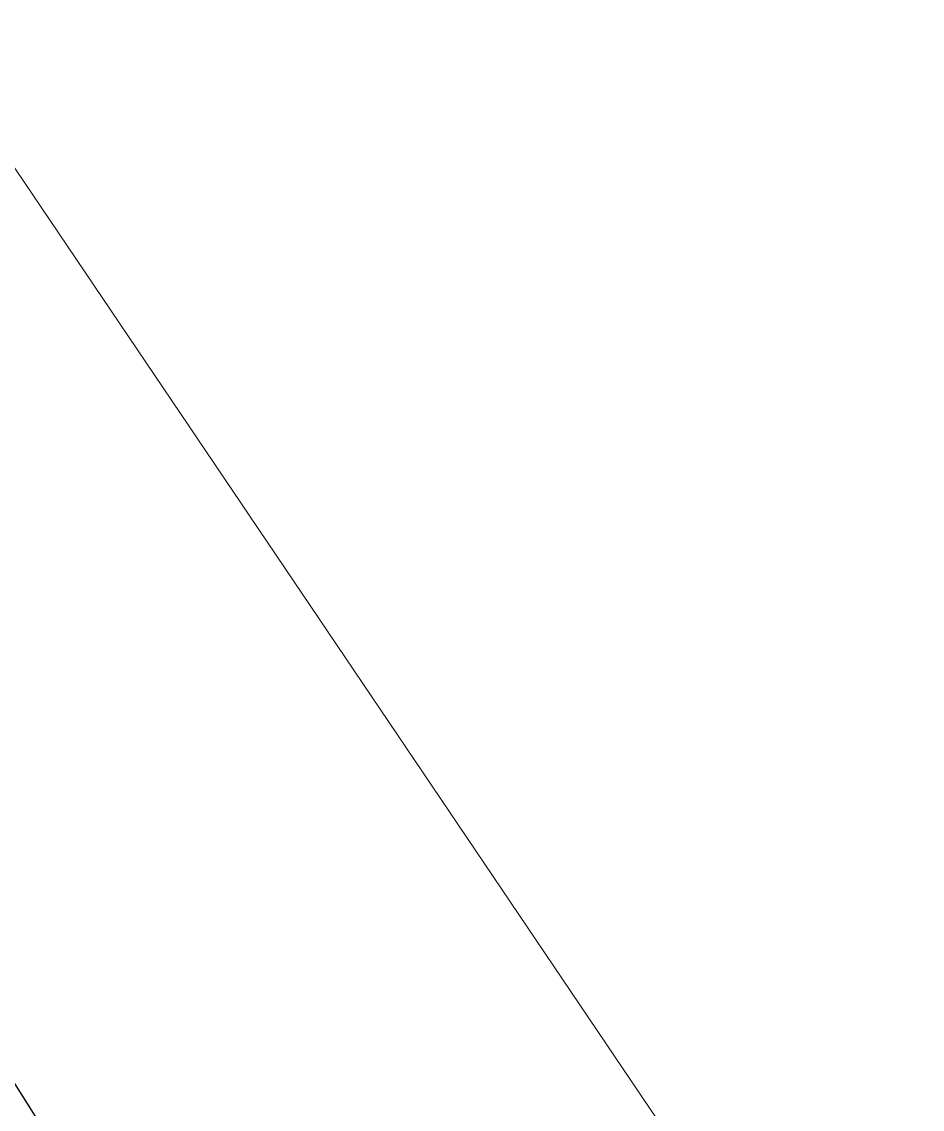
# Model space of a CAD drawing. Header units: metres. Extents: x 507606 to 508087, y 6966978 to 6967359.
# Drawn here: x 507913.987 to 507915.458, y 6967163.575 to 6967165.352 of the extents above; entities that cross this region are included whole.
import ezdxf

# ---------------------------------------------------------------- set-up
doc = ezdxf.new("R2010")
doc.units = ezdxf.units.M
doc.layers.add('D_UG_PIPES', color=142, linetype='EXIST_SWD', lineweight=0)
doc.layers.add('mga2020bdy', color=252, linetype='Continuous')
doc.styles.get("Standard").update_dxf_attribs({"font": 'ARIALN.TTF'})
doc.linetypes.add('EXIST_SWD', pattern='A,5,-2.5,5,-2,["SWD",Standard,S=2.5,R=0,X=0,Y=-1.25],-8,5,-2.5,5,-2.5', length=37.5)

# ---------------------------------------------------------------- blocks, each defined once
blk = doc.blocks.new('XE_SURVEY')
at = {"layer": 'D_UG_PIPES', "flags": 128}
blk.add_lwpolyline([(507918.8307, 6967153.2262), (507918.8857, 6967156.6332), (507915.2427, 6967163.2372), (507907.9707, 6967174.0002), (507900.9737, 6967185.5462), (507894.1387, 6967196.8812), (507886.5377, 6967209.2712), (507879.4297, 6967220.2642), (507872.2187, 6967232.2822), (507865.0787, 6967243.0682), (507859.4507, 6967253.0452), (507852.6757, 6967264.8522), (507847.2727, 6967272.5802)], dxfattribs=at)
at = {"layer": 'mga2020bdy'}
blk.add_polyline3d([(507890.6991, 6967200.5784, 5.3095), (507916.0451, 6967160.3304, 5.2208), (507918.9586, 6967158.3503, 5.1842), (507921.6109, 6967157.3619, 5.2196), (507925.1715, 6967156.7219, 5.1425), (507927.9919, 6967156.8294, 5.0971), (507929.8659, 6967159.0704, 5.1017), (507930.6037, 6967161.6034, 5.1104), (507934.4704, 6967159.1919, 4.8395), (507942.553, 6967156.1035, 4.7977), (507943.9279, 6967155.6575, 4.7285), (507945.2571, 6967152.3745, 4.7915), (507945.0707, 6967151.7613, 4.7587), (507943.5281, 6967146.2682, 4.7011), (507941.1505, 6967141.0839, 4.7356), (507939.9757, 6967135.209, 4.7062), (507936.9555, 6967129.1817, 4.8988), (507935.311, 6967122.2392, 4.6675)], dxfattribs=at)

msp = doc.modelspace()

# ---------------------------------------------------------------- block references
msp.add_blockref('XE_SURVEY', (0, 0))

doc.saveas('drawing.dxf')
